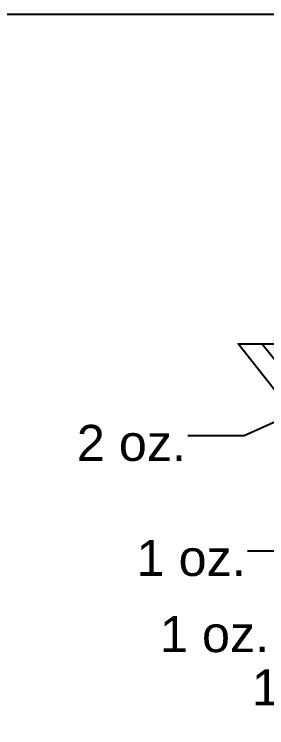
# Model space of a CAD drawing. Header units: metres. Extents: x 0 to 16.5, y 0 to 11.5.
# Drawn here: x 1.687 to 2.037, y 10.555 to 11.546 of the extents above; entities that cross this region are included whole.
import ezdxf

# ---------------------------------------------------------------- set-up
doc = ezdxf.new("R2010")
doc.units = ezdxf.units.M
doc.styles.get("Standard").update_dxf_attribs({"font": 'arial.ttf'})

# ---------------------------------------------------------------- blocks, each defined once
blk = doc.blocks.new('A$C3C0D392B')
blk.add_lwpolyline([(0, 0), (-0.18425, -0.0829), (-0.26258, -0.0829)])
blk.add_lwpolyline([(-0.06532, -0.02941), (-0.06912, -0.02084), (-0.03455, -0.01042), (0, 0), (-0.0307, -0.01893), (-0.06147, -0.03788), (-0.06532, -0.02941)], close=True)

msp = doc.modelspace()

# ---------------------------------------------------------------- linework, layer by layer
msp.add_line((2.41534, 10.60198), (2.03024, 11.08843))
for points in [[(0.01042, 11.5461), (16.5118, 11.5461), (16.5118, 0.01042), (0.01042, 0.01042), (0.01042, 11.5461)], [(2.80493, 11.08843), (2.83114, 11.08843), (2.43699, 10.5824), (2.45267, 10.01952), (2.67028, 9.98426), (2.67028, 9.96651), (2.17022, 9.96651), (2.17022, 9.99007), (2.38392, 10.01952), (2.3957, 10.5824), (1.99764, 11.08843), (2.03024, 11.08843), (2.80493, 11.08843)]]:
    msp.add_lwpolyline(points, close=True)

# ---------------------------------------------------------------- block references
for p in [(2.1902, 11.04311), (2.27308, 10.88324)]:
    msp.add_blockref('A$C3C0D392B', p)

# ---------------------------------------------------------------- texts
at = {"char_height": 0.05, "width": 0.2980208, "attachment_point": 5}
for s, insert in [('2 oz.', (1.84938, 10.95029)), ('1 oz.', (1.93226, 10.79042)), ('1 oz.', (1.96469, 10.68459)), ('1(a)', (2.07843, 10.60336))]:
    msp.add_mtext(s, dxfattribs=dict(at, insert=insert))

doc.saveas('drawing.dxf')
